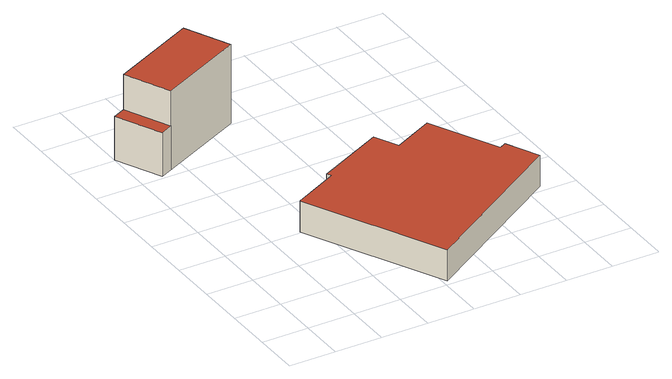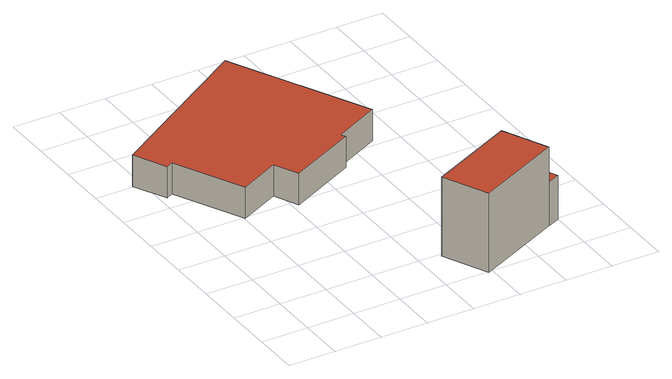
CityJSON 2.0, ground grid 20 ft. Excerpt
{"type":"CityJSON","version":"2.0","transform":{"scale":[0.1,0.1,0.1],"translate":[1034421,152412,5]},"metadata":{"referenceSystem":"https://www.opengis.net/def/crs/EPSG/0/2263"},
"CityObjects":{
"building1":{"type":"Building","attributes":{"name":"Bldg_1210005764","BIN":"4535859"},"geometry":[{"type":"MultiSurface","lod":"2","boundaries":[[[0,1,2,3]],[[4,5,6,7]],[[8,9,10,11,12,13]],[[2,1,13,12]],[[3,2,12,11]],[[7,6,11,10]],[[4,7,10,9]],[[5,4,9,8]],[[1,0,8,13]],[[3,6,5,0]]],"semantics":{"surfaces":[{"type":"RoofSurface","BIN":"4535859"},{"type":"GroundSurface"},{"type":"WallSurface"}],"values":[0,0,1,2,2,2,2,2,2,2]}}]},
"building2":{"type":"Building","attributes":{"name":"Bldg_1210010406","BIN":"4448995"},"geometry":[{"type":"MultiSurface","lod":"2","boundaries":[[[14,15,16,17,18,19,20,21,22,23]],[[24,25,26,27,28,29,30,31,32,33]],[[19,18,33,32]],[[20,19,32,31]],[[21,20,31,30]],[[22,21,30,29]],[[23,22,29,28]],[[14,23,28,27]],[[15,14,27,26]],[[16,15,26,25]],[[17,16,25,24]],[[18,17,24,33]]],"semantics":{"surfaces":[{"type":"RoofSurface","BIN":"4448995"},{"type":"GroundSurface"},{"type":"WallSurface"}],"values":[0,1,2,2,2,2,2,2,2,2,2,2]}}]}
},
"vertices":[
[55,1430,196],[1,1405,196],[93,1213,196],[146,1238,196],[417,1603,349],[55,1430,349],[146,1238,349],[508,1411,349],[55,1430,6],[417,1603,6],[508,1411,6],[146,1238,6],[93,1213,6],[1,1405,6],
[787,843,156],[500,702,156],[509,683,156],[316,588,156],[606,4,156],[1251,411,156],[1182,550,156],[1153,536,156],[1009,827,156],[837,741,156],[316,588,21],[509,683,21],[500,702,21],[787,843,21],[837,741,21],[1009,827,21],[1153,536,21],[1182,550,21],[1251,411,21],[606,4,21]
]}
